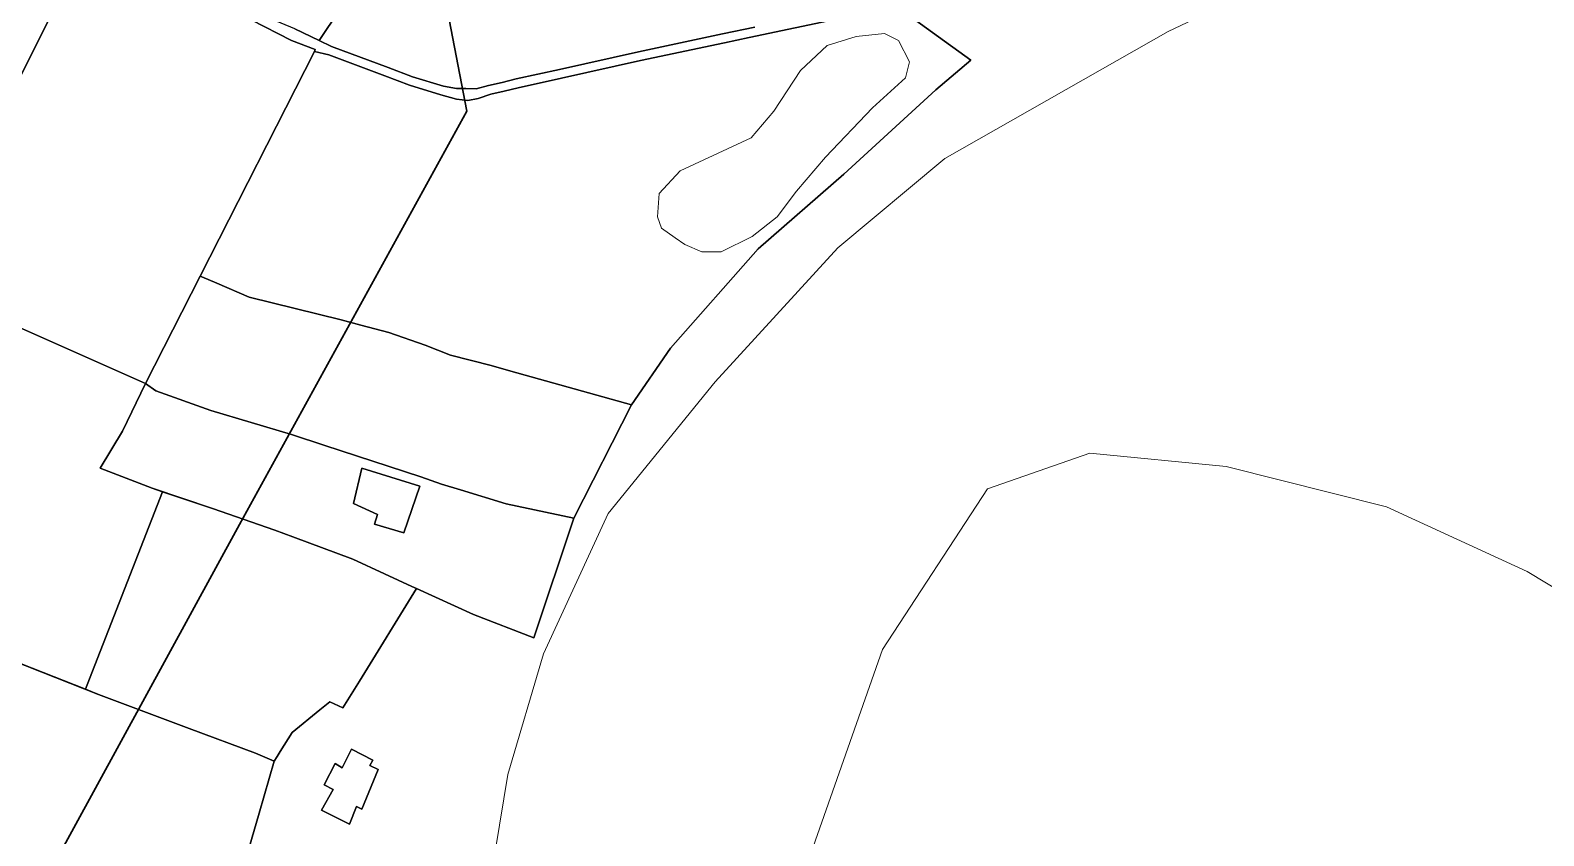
# Model space of a CAD drawing. Header units: metres. Extents: x 3 to 1027712, y 40 to 4430649.
# Drawn here: x 505261 to 505940, y 4408259 to 4408620 of the extents above; entities that cross this region are included whole.
import ezdxf

# ---------------------------------------------------------------- set-up
doc = ezdxf.new("R2010")
doc.units = ezdxf.units.M
doc.header["$MEASUREMENT"] = 0
doc.layers.add('A.ES.SDGC.CP.07003.cadastralparcel — CadastralParcel', color=1, linetype='Continuous')
doc.layers.add('Habitats_5_km', color=7, linetype='Continuous', lineweight=9, true_color=0xbefad2)
doc.layers.add('Lagunas_5_km', color=7, linetype='Continuous', lineweight=9, true_color=0xbff2e1)
doc.layers.add('Lineas_electricas_5_km', color=1, linetype='Continuous', lineweight=30)

msp = doc.modelspace()

# ---------------------------------------------------------------- linework, layer by layer
at = {"layer": 'A.ES.SDGC.CP.07003.cadastralparcel — CadastralParcel', "color": 7, "linetype": 'Continuous', "flags": 128}
for points in [[(505449.15, 4408698.07), (505448.9, 4408697.72), (505442.65, 4408688.96), (505426.11, 4408666.74), (505417.92, 4408655.73), (505390.85, 4408615.26), (505379.97, 4408620.46), (505378.07, 4408621.26), (505364.44, 4408627.01), (505363.48, 4408627.46), (505345.99, 4408636.37), (505302.76, 4408655.18), (505288.29, 4408661.22), (505288.52, 4408661.7), (505303.3, 4408690.49), (505330.44, 4408740.45), (505345.27, 4408762.34), (505449.15, 4408698.07)], [(505285.97, 4408656.49), (505286.76, 4408658.11), (505342.32, 4408634.03), (505378.42, 4408615.25), (505388.99, 4408611.19), (505388.78, 4408610.36), (505337.46, 4408509.68), (505312.96, 4408461.62), (505212.03, 4408506.44), (505214.62, 4408515.23), (505234.39, 4408551.69), (505251.02, 4408587.27), (505267.12, 4408619.56), (505274.15, 4408633.52), (505285.97, 4408656.49)], [(505317.55, 4408458.33), (505312.96, 4408461.62), (505337.46, 4408509.68), (505341.08, 4408508.13), (505344.98, 4408506.47), (505359.42, 4408500.3), (505400.65, 4408490.15), (505409.47, 4408487.77), (505422.03, 4408484.39), (505438.32, 4408478.73), (505449.65, 4408474.2), (505467.97, 4408469.56), (505476.81, 4408467.09), (505530.84, 4408452), (505505.03, 4408401.19), (505474.74, 4408407.69), (505454.2, 4408413.91), (505445.72, 4408416.48), (505436.43, 4408419.75), (505393.37, 4408433.83), (505378.39, 4408438.73), (505342.24, 4408449.52), (505317.55, 4408458.33)], [(505286.07, 4408324.54), (505233.24, 4408345.28), (505208.8, 4408354.97), (505182.57, 4408365.04), (505172.39, 4408369.84), (505167.8, 4408371.85), (505165, 4408372.1), (505164.04, 4408371.82), (505166.46, 4408378.1), (505168.29, 4408382.89), (505176.83, 4408406.96), (505189.34, 4408442.23), (505198.15, 4408467.11), (505212.03, 4408506.44), (505312.96, 4408461.62), (505302.71, 4408440.23), (505292.63, 4408423.56), (505316, 4408414.6), (505320.6, 4408413.06), (505287.89, 4408329.2), (505286.07, 4408324.54)], [(505379.03, 4408392.86), (505370.99, 4408395.87), (505342.99, 4408405.55), (505316, 4408414.6), (505292.63, 4408423.56), (505302.71, 4408440.23), (505312.96, 4408461.62), (505317.55, 4408458.33), (505342.24, 4408449.52), (505378.39, 4408438.73), (505393.37, 4408433.83), (505436.43, 4408419.75), (505445.72, 4408416.48), (505454.2, 4408413.91), (505474.74, 4408407.69), (505505.03, 4408401.19), (505487.1, 4408347.62), (505459.99, 4408358.07), (505434.42, 4408369.71), (505432.38, 4408370.64), (505420.13, 4408376.22), (505406, 4408382.78), (505379.03, 4408392.86)], [(505415.63, 4408398.58), (505417.02, 4408402.77), (505406.19, 4408407.82), (505409.97, 4408423.59), (505435.93, 4408415.55), (505428.74, 4408394.56), (505415.63, 4408398.58)], [(505415.63, 4408398.58), (505428.74, 4408394.56), (505435.93, 4408415.55), (505409.97, 4408423.59), (505406.19, 4408407.82), (505417.02, 4408402.77), (505415.63, 4408398.58)], [(505320.6, 4408413.06), (505342.99, 4408405.55), (505370.99, 4408395.87), (505379.03, 4408392.86), (505406, 4408382.78), (505420.13, 4408376.22), (505432.38, 4408370.64), (505434.42, 4408369.71), (505408.88, 4408328.21), (505401.46, 4408316.16), (505395.6, 4408318.93), (505391.08, 4408315.24), (505378.72, 4408305.14), (505373.31, 4408296.55), (505371.96, 4408294.41), (505370.61, 4408292.27), (505362.34, 4408295.93), (505332.55, 4408307), (505291.93, 4408322.23), (505286.07, 4408324.54), (505287.89, 4408329.2), (505320.6, 4408413.06)], [(505397.09, 4408279.53), (505393.08, 4408281.62), (505397.97, 4408291.22), (505401.11, 4408289.3), (505405.3, 4408297.68), (505414.89, 4408292.79), (505413.5, 4408290.35), (505417.34, 4408288.6), (505410.01, 4408270.8), (505407.56, 4408272.02), (505404.42, 4408264), (505391.86, 4408270.28), (505397.09, 4408279.53)], [(505397.09, 4408279.53), (505391.86, 4408270.28), (505404.42, 4408264), (505407.56, 4408272.02), (505410.01, 4408270.8), (505417.34, 4408288.6), (505413.5, 4408290.35), (505414.89, 4408292.79), (505405.3, 4408297.68), (505401.11, 4408289.3), (505397.97, 4408291.22), (505393.08, 4408281.62), (505397.09, 4408279.53)]]:
    msp.add_lwpolyline(points, close=True, dxfattribs=at)
for points in [[(505586.15, 4408621.26), (505571.69, 4408618.22), (505534.05, 4408610.2), (505498.57, 4408602.31), (505479.22, 4408598.04), (505472.87, 4408596.49), (505466.69, 4408595.16), (505461.3, 4408593.69), (505456.6, 4408593.8), (505452.4, 4408593.79), (505446.55, 4408594.8), (505432.72, 4408599.02), (505421.75, 4408603.26), (505396.3, 4408612.66), (505396.3, 4408612.66), (505390.85, 4408615.26), (505417.92, 4408655.73)], [(505274.15, 4408633.52), (505267.12, 4408619.56), (505251.02, 4408587.27)], [(505648.68, 4408631.22), (505683.04, 4408606.45), (505667.3, 4408593.18), (505626.08, 4408555.42), (505587.63, 4408521.85), (505548.33, 4408477.36), (505530.84, 4408452), (505476.81, 4408467.09), (505467.97, 4408469.56), (505449.65, 4408474.2), (505438.32, 4408478.73), (505422.03, 4408484.39), (505409.47, 4408487.77), (505400.65, 4408490.15), (505359.42, 4408500.3), (505344.98, 4408506.47), (505341.08, 4408508.13), (505341.08, 4408508.13), (505337.46, 4408509.68), (505388.78, 4408610.36), (505395.14, 4408608.83), (505420.34, 4408599.51), (505431.41, 4408595.23), (505445.41, 4408590.97), (505452.41, 4408588.96), (505457.5, 4408588.47), (505462.08, 4408589.25), (505467.79, 4408591.3), (505473.77, 4408592.59), (505480.12, 4408594.14), (505499.44, 4408598.41), (505534.9, 4408606.29), (505572.52, 4408614.31), (505583.64, 4408616.64), (505624.88, 4408625.3)], [(505624.88, 4408625.3), (505583.64, 4408616.64), (505572.52, 4408614.31), (505534.9, 4408606.29), (505499.44, 4408598.41), (505480.12, 4408594.14), (505473.77, 4408592.59), (505467.79, 4408591.3), (505462.08, 4408589.25), (505457.5, 4408588.47), (505452.41, 4408588.96), (505445.41, 4408590.97), (505431.41, 4408595.23), (505420.34, 4408599.51), (505395.14, 4408608.83), (505388.78, 4408610.36), (505388.99, 4408611.19), (505378.42, 4408615.25), (505342.32, 4408634.03)], [(505354.72, 4408237.17), (505363.93, 4408268.98), (505370.61, 4408292.27), (505371.96, 4408294.41), (505373.31, 4408296.55), (505378.72, 4408305.14), (505391.08, 4408315.24), (505395.6, 4408318.93), (505401.46, 4408316.16), (505408.88, 4408328.21), (505434.42, 4408369.71), (505459.99, 4408358.07), (505487.1, 4408347.62), (505505.03, 4408401.19), (505530.84, 4408452), (505548.33, 4408477.36), (505587.63, 4408521.85), (505626.08, 4408555.42), (505667.3, 4408593.18), (505683.04, 4408606.45), (505648.68, 4408631.22)], [(505379.97, 4408620.46), (505390.85, 4408615.26), (505396.3, 4408612.66), (505421.75, 4408603.26), (505432.72, 4408599.02), (505446.55, 4408594.8), (505452.4, 4408593.79), (505456.6, 4408593.8), (505461.3, 4408593.69), (505466.69, 4408595.16), (505472.87, 4408596.49), (505479.22, 4408598.04), (505498.57, 4408602.31), (505534.05, 4408610.2), (505571.69, 4408618.22), (505586.15, 4408621.26)], [(505119.3, 4408254.55), (505159.36, 4408369.81), (505161.57, 4408370.94), (505163.22, 4408371.58), (505165, 4408372.1), (505167.8, 4408371.85), (505172.39, 4408369.84), (505182.57, 4408365.04), (505208.8, 4408354.97), (505233.24, 4408345.28), (505291.93, 4408322.23), (505332.55, 4408307), (505362.34, 4408295.93), (505370.61, 4408292.27), (505363.93, 4408268.98), (505354.72, 4408237.17)]]:
    msp.add_lwpolyline(points, dxfattribs=at)
at = {"layer": 'Habitats_5_km'}
for points in [[(505462.4, 4408207.35), (505475.4, 4408286.35), (505491.4, 4408340.35), (505520.4, 4408403.35), (505568.4, 4408462.35), (505623.41, 4408522.35), (505671.41, 4408562.35), (505771.41, 4408619.35), (505813.41, 4408639.35), (505886.41, 4408657.35), (505946.41, 4408653.35)], [(505610.4, 4408248.35), (505643.4, 4408342.35), (505690.41, 4408414.35), (505736.41, 4408430.35), (505797.41, 4408424.35), (505869.41, 4408406.35), (505932.41, 4408377.35), (505995.41, 4408339.35)], [(505995.41, 4408339.35), (505932.41, 4408377.35), (505869.41, 4408406.35), (505797.41, 4408424.35), (505736.41, 4408430.35), (505690.41, 4408414.35), (505643.4, 4408342.35), (505610.4, 4408248.35)]]:
    msp.add_lwpolyline(points, dxfattribs=at)
at = {"layer": 'Lagunas_5_km'}
msp.add_polyline3d([(505552.64, 4408556.86, 24.6), (505584.53, 4408571.72, 24.6), (505594.68, 4408583.68, 24.6), (505606.65, 4408601.8, 24.6), (505618.61, 4408613.04, 24.6), (505631.66, 4408617.03, 24.6), (505644.34, 4408618.48, 24.6), (505650.51, 4408615.22, 24.6), (505655.58, 4408605.79, 24.6), (505653.77, 4408598.54, 24.6), (505638.91, 4408585.13, 24.6), (505617.88, 4408563.02, 24.6), (505604.83, 4408547.79, 24.6), (505596.13, 4408536.19, 24.6), (505584.9, 4408527.5, 24.6), (505571.12, 4408520.61, 24.6), (505562.42, 4408520.61, 24.6), (505554.81, 4408523.87, 24.6), (505550.46, 4408526.77, 24.6), (505544.3, 4408531.12, 24.6), (505542.49, 4408536.19, 24.6), (505543.21, 4408546.71, 24.6)], close=True, dxfattribs=at)
at = {"layer": 'Lineas_electricas_5_km'}
msp.add_polyline3d([(505073.28, 4411160.42, 21.26), (505031.29, 4410950.06, 27.3), (505092.85, 4410729.57, 25.2), (505134.13, 4410434.75, 25.1), (505172.63, 4410154.33, 23.2), (505220.53, 4409805.15, 31.6), (505288.63, 4409451.66, 19.9), (505357.07, 4409102.4, 20.6), (505457.12, 4408583.62, 24.5), (505355.14, 4408398.32, 21.4), (505258.67, 4408221.93, 18.5), (505164.85, 4408050.63, 16.1), (505055.62, 4407851.08, 15.3), (504951.31, 4407660.44, 14.1), (504853.62, 4407481.97, 13), (504742.72, 4407279.48, 11), (504649.49, 4407109.09, 9.3), (504437.91, 4406722.48, 6.9), (504340.16, 4406545.51, 5.7), (504167.87, 4406398.16, 4.8), (504018.54, 4406271.76, 5.4), (503869.16, 4406145.41, 4.96)], dxfattribs=at)

doc.saveas('drawing.dxf')
